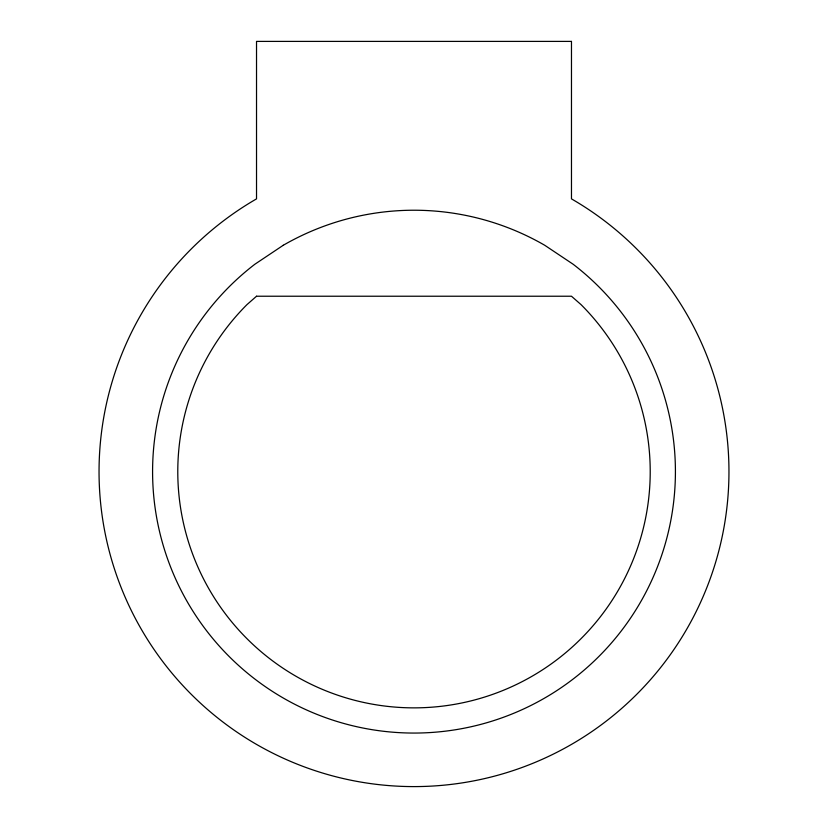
<?xml version="1.0" encoding="UTF-8"?>
<svg xmlns="http://www.w3.org/2000/svg" width="828" height="828" viewBox="0 0 828 828"><rect width="100%" height="100%" fill="white"/><g stroke="black" fill="none" stroke-linecap="round" stroke-linejoin="round"><path stroke-width="1.24" d="M256.525 296.227L246.972 304.611A236.218 236.218 0 0 0 246.972 638.678A236.218 236.218 0 0 0 581.028 638.678A236.218 236.218 0 0 0 581.028 304.611L571.475 296.227L256.525 296.227M283.29 245.254L254.858 264.246A261.42 261.42 0 0 0 221.262 648.252A261.42 261.42 0 0 0 606.738 648.252A261.42 261.42 0 0 0 573.142 264.246L544.71 245.254A261.42 261.42 0 0 0 283.29 245.254M571.475 41.4L256.525 41.4L256.525 198.875A314.961 314.961 0 0 0 172.731 674.095A314.961 314.961 0 0 0 655.269 674.095A314.961 314.961 0 0 0 571.475 198.875L571.475 41.4"/></g></svg>
